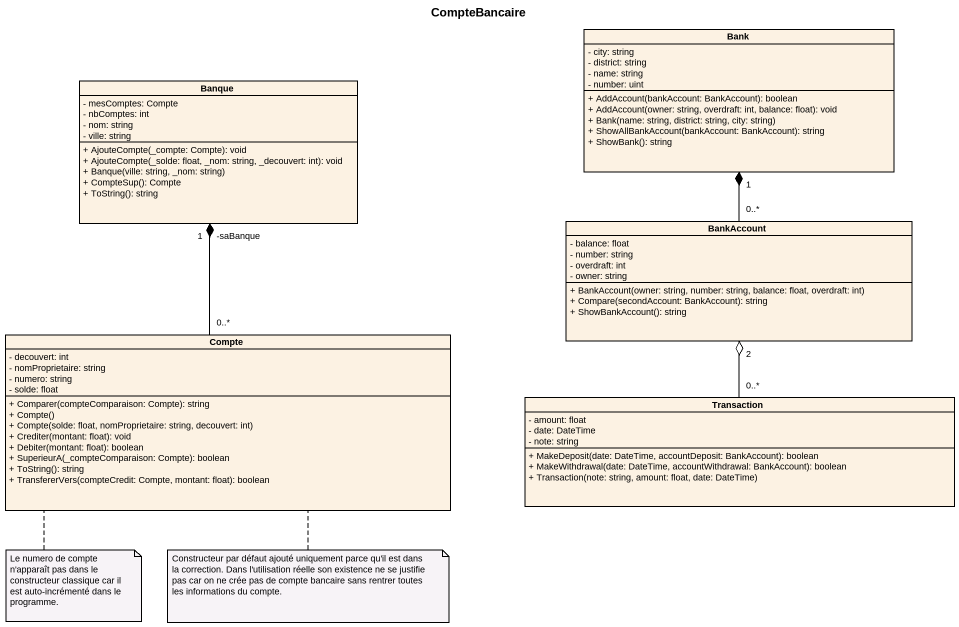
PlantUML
@startuml
title CompteBancaire
hide circle
hide empty members
skinparam classAttributeIconSize 0
class Bank {
  - city: string
  - district: string
  - name: string
  - number: uint
  + AddAccount(bankAccount: BankAccount): boolean
  + AddAccount(owner: string, overdraft: int, balance: float): void
  + Bank(name: string, district: string, city: string)
  + ShowAllBankAccount(bankAccount: BankAccount): string
  + ShowBank(): string
}
class Banque {
  - mesComptes: Compte
  - nbComptes: int
  - nom: string
  - ville: string
  + AjouteCompte(_compte: Compte): void
  + AjouteCompte(_solde: float, _nom: string, _decouvert: int): void
  + Banque(ville: string, _nom: string)
  + CompteSup(): Compte
  + ToString(): string
}
class BankAccount {
  - balance: float
  - number: string
  - overdraft: int
  - owner: string
  + BankAccount(owner: string, number: string, balance: float, overdraft: int)
  + Compare(secondAccount: BankAccount): string
  + ShowBankAccount(): string
}
class Compte {
  - decouvert: int
  - nomProprietaire: string
  - numero: string
  - solde: float
  + Comparer(compteComparaison: Compte): string
  + Compte()
  + Compte(solde: float, nomProprietaire: string, decouvert: int)
  + Crediter(montant: float): void
  + Debiter(montant: float): boolean
  + SuperieurA(_compteComparaison: Compte): boolean
  + ToString(): string
  + TransfererVers(compteCredit: Compte, montant: float): boolean
}
class Transaction {
  - amount: float
  - date: DateTime
  - note: string
  + MakeDeposit(date: DateTime, accountDeposit: BankAccount): boolean
  + MakeWithdrawal(date: DateTime, accountWithdrawal: BankAccount): boolean
  + Transaction(note: string, amount: float, date: DateTime)
}
BankAccount "0..*" -up-* "1" Bank
Compte "0..*" -up-* "-saBanque\n1" Banque
Transaction "0..*" -up-o "2" BankAccount
note bottom of Compte : Le numero de compte n'apparaît pas dans le constructeur classique car il est auto-incrémenté dans le programme.
note bottom of Compte : Constructeur par défaut ajouté uniquement parce qu'il est dans la correction. Dans l'utilisation réelle son existence ne se justifie pas car on ne crée pas de compte bancaire sans rentrer toutes les informations du compte.
@enduml
